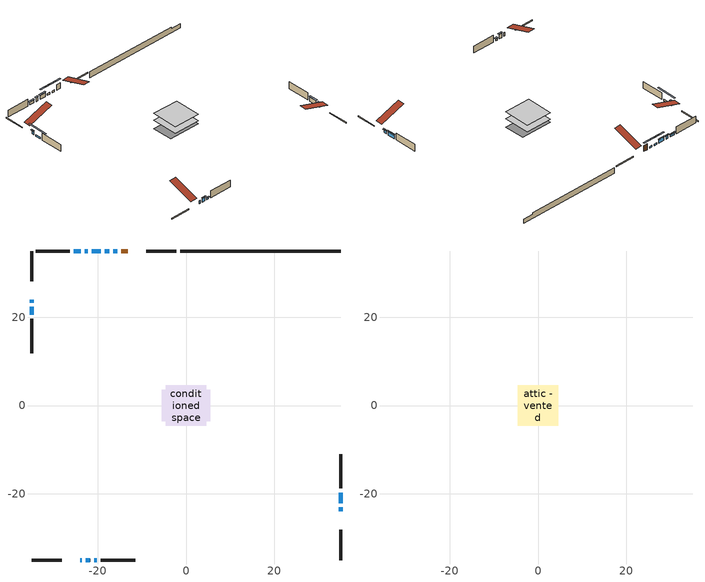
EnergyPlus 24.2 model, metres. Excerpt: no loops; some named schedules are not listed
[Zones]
conditioned space
 floor adiabatic (AdiabaticFloorConstruction): -4.57,-4.57 -4.57,4.57 4.57,4.57 4.57,-4.57 z0.46
 floor foundation (Slab1 construction): -5.54,-3.56 -5.54,3.56 5.54,3.56 5.54,-3.56 z-1.55
 wall outside (RimJoist1 construction): -2.24,35.06 -9.06,35.06 / -35.06,-35.06 -28.24,-35.06 / -35.06,35.06 -35.06,28.24 / 35.06,-35.06 35.06,-28.24 z0.46:0.76
 wall outside (AdiabaticWallConstruction 1): -13.26,35.06 -14.7,35.06 z0.46:2.49
 wall outside (AdiabaticWallConstruction): -24.04,-35.06 -23.63,-35.06 z0.46:1.68; -22.7,-35.06 -21.78,-35.06 z0.46:1.99; -35.06,24.04 -35.06,23.35 / -22.3,35.06 -22.99,35.06 z0.46:1.78; -15.63,35.06 -16.54,35.06 / -17.47,35.06 -18.39,35.06 / -35.06,22.42 -35.06,20.59 / -20.86,-35.06 -20.24,-35.06 z0.46:1.07; 35.06,-24.04 35.06,-23.12 z0.46:1.58; 35.06,-22.2 35.06,-19.76 / -19.31,35.06 -21.37,35.06 z0.46:1.83; -23.91,35.06 -25.44,35.06 z0.46:1.38
 wall outside (Wall1 construction): -26.37,35.06 -34.13,35.06 / -19.32,-35.06 -11.55,-35.06 / -35.06,19.67 -35.06,11.9 / 35.06,-18.83 35.06,-11.07 z0.46:2.9
 wall foundation (FoundationWall1 construction): -1.31,35.06,-1.55 -1.31,35.06,0.46 31.42,35.06,0.46 31.42,35.06,-0.15 35.06,35.06,-0.15 35.06,35.06,-1.55
 window (WindowConstruction 8): -24.04,-35.06 -23.63,-35.06 z0.46:1.68
 window (WindowConstruction 6): -22.7,-35.06 -21.79,-35.06 z0.46:1.98
 window (WindowConstruction 7): -35.06,24.04 -35.06,23.35 z0.46:1.78
 window (WindowConstruction 9): -15.63,35.06 -16.54,35.06 z0.46:1.07
 window (WindowConstruction 10): -17.47,35.06 -18.39,35.06 z0.46:1.07
 window (WindowConstruction 11): -35.06,22.42 -35.06,20.6 z0.46:1.07
 window (WindowConstruction): 35.06,-24.04 35.06,-23.13 z0.46:1.58
 window (WindowConstruction 1): 35.06,-22.2 35.06,-19.76 z0.46:1.83
 window (WindowConstruction 2): -19.31,35.06 -21.37,35.06 z0.46:1.83
 window (WindowConstruction 3): -22.3,35.06 -22.99,35.06 z0.46:1.78
 window (WindowConstruction 4): -23.92,35.06 -25.44,35.06 z0.46:1.37
 window (WindowConstruction 5): -20.86,-35.06 -20.25,-35.06 z0.46:1.07
 door (Door): -13.26,35.06 -14.7,35.06 z0.46:2.49
 ceiling adiabatic (AdiabaticFloorConstruction): 4.57,-4.57 4.57,4.57 -4.57,4.57 -4.57,-4.57 z0.46
attic - vented
 floor to conditioned space (Floor1 construction Reversed): -4.57,-4.57 -4.57,4.57 4.57,4.57 4.57,-4.57 z2.9
 roof outside (Roof1 construction): -12.34,35.06,2.9 -12.34,26.16,5.86 -9.99,26.16,5.86 -9.99,35.06,2.9; -24.97,-35.06,2.9 -24.97,-26.16,5.86 -27.31,-26.16,5.86 -27.31,-35.06,2.9; -35.06,24.97,2.9 -26.16,24.97,5.86 -26.16,27.31,5.86 -35.06,27.31,2.9; 35.06,-24.97,2.9 26.16,-24.97,5.86 26.16,-27.31,5.86 35.06,-27.31,2.9
shading: -21.58,-35.06 -22.9,-35.06 -22.9,-35.47 -21.58,-35.47 z2.19; -35.06,23.15 -35.06,24.24 -35.47,24.24 -35.47,23.15 z1.98; -19.18,35.06 -12.99,35.06 -12.99,35.47 -19.18,35.47 z3.71; -21.02,35.06 -14.83,35.06 -14.83,35.47 -21.02,35.47 z3.71; -35.06,17.96 -35.06,25.06 -35.47,25.06 -35.47,17.96 z3.71; 35.06,-22.92 35.06,-24.24 35.47,-24.24 35.47,-22.92 z1.78; 35.06,-19.56 35.06,-22.4 35.47,-22.4 35.47,-19.56 z2.03; -21.57,35.06 -19.11,35.06 -19.11,35.47 -21.57,35.47 z2.03; -23.19,35.06 -22.1,35.06 -22.1,35.47 -23.19,35.47 z1.98; -25.64,35.06 -23.71,35.06 -23.71,35.47 -25.64,35.47 z1.58; -20.05,-35.06 -21.06,-35.06 -21.06,-35.47 -20.05,-35.47 z1.27
[Building]
Building 1: Terrain=Suburbs
[Site:Location]
Toronto City Centre_ON: Latitude {deg}=43.63; Longitude {deg}=-79.39; Time Zone {hr}=-5; Elevation {m}=77; Keep Site Location Information=Yes
[Site:GroundTemperature:Shallow]
5.01852, 3.26908, 3.12898, 3.95918, 7.29196, 10.6092, 13.4851, 15.3069, 15.4617, 13.9799, 11.1774, 7.9619
[Site:WaterMainsTemperature]
Calculation Method=Schedule; Temperature Schedule=mains temperature schedule
[Material] Roughness=Rough; Thermal Absorptance=0.9
Name | Thickness {m} | Conductivity {W/m-K} | Density {kg/m3} | Specific Heat {J/kg-K} | Solar Absorptance | Visible Absorptance
asphalt or fiberglass shingles | 0.00635 | 0.162714 | 1121.4 | 1465.45 | 0.4 | 0.4
ceiling loosefill ins | 0.169333 | 0.0480833 | 16.02 | 1046.75 | 0.7 | 0.7
ceiling stud and cavity | 0.1397 | 0.163245 | 65.682 | 1177.47 | 0.7 | 0.7
concrete 4.0 in. | 0.1016 | 1.803125 | 2242.8 | 837.4 | 0.7 | 0.7
concrete 8.0 in. | 0.2032 | 1.803125 | 2242.8 | 837.4 | 0.7 | 0.7
door material | 0.04445 | 0.053851 | 512.64 | 1214.23 | 0.7 | 0.7
exterior vertical ins | 0.00118132 | 0.029427 | 32.04 | 1214.23 | 0.7 | 0.7
floor covering | 0.0127 | 0.0433444 | 54.468 | 1339.84 | 0.6 | 0.6
floor rigid ins; wall rigid ins | 0.512978 | 0.029427 | 32.04 | 1214.23 | 0.7 | 0.7
floor stud and cavity | 0.1397 | 1.75129 | 37.0049 | 1207.88 | 0.7 | 0.7
furniture material conditioned space 1 | 0.1524 | 0.115458 | 640.8 | 1214.23 | 0.6 | 0.6
gypsum board | 0.0127 | 0.160291 | 801 | 837.4 | 0.6 | 0.6
gypsum board 1 | 0.0127 | 0.160291 | 801 | 837.4 | 0.7 | 0.7
osb sheathing 0.5 in. | 0.0127 | 0.115458 | 512.64 | 1214.23 | 0.7 | 0.7
osb sheathing 0.75 in. | 0.01905 | 0.115458 | 512.64 | 1214.23 | 0.7 | 0.7
osb sheathing 2.0 in. | 0.0508 | 0.115458 | 512.64 | 1214.23 | 0.7 | 0.7
rim joist stud and cavity | 0.0508 | 0.0332151 | 125.044 | 1163.47 | 0.6 | 0.6
slab rigid ins | 0.00025908 | 0.029427 | 32.04 | 1214.23 | 0.7 | 0.7
wall stud and cavity | 0.1397 | 0.116675 | 139.0536 | 1170.24 | 0.7 | 0.7
wall stud and cavity 1 | 0.0889 | 0.380278 | 52.3479 | 1209.89 | 0.7 | 0.7
wall stud and cavity 2 | 0.0889 | 0.391764 | 83.0341 | 1211.67 | 0.7 | 0.7
wood siding | 0.0254 | 0.102417 | 544.68 | 1172.36 | 0.4 | 0.4
wood siding 1; wood siding 2; wood siding 3 | 0.0254 | 0.102417 | 544.68 | 1172.36 | 0.7 | 0.7
[WindowMaterial:SimpleGlazingSystem]
Name | U-Factor {W/m2-K} | Solar Heat Gain Coefficient
WindowMaterial | 3.00196 | 0.59
WindowMaterial 1 | 2.890102 | 0.69
WindowMaterial 2 | 2.89521 | 0.69
WindowMaterial 3 | 2.95483 | 0.63
WindowMaterial 4 | 2.927009 | 0.66
WindowMaterial 5 | 3.00026 | 0.58
WindowMaterial 6 | 3.026374 | 0.54
WindowMaterial 7 | 4.20853 | 0.66
WindowMaterial 8 | 2.97868 | 0.61
[Construction]
AdiabaticFloorConstruction: floor stud and cavity, floor rigid ins, osb sheathing 0.75 in., floor covering
AdiabaticWallConstruction: wood siding 2, wall rigid ins, wall stud and cavity 1, gypsum board
AdiabaticWallConstruction 1: wood siding 3, wall rigid ins, wall stud and cavity 1, gypsum board
Door: door material
Floor1 construction Reversed: gypsum board, ceiling stud and cavity, ceiling loosefill ins
FoundationWall1 construction: concrete 8.0 in., gypsum board 1
furniture construction conditioned space 1: furniture material conditioned space 1
PartitionWallConstruction: gypsum board, wall stud and cavity 2, gypsum board
RimJoist1 construction: wood siding 1, osb sheathing 2.0 in., rim joist stud and cavity
Roof1 construction: asphalt or fiberglass shingles
Slab1 construction: slab rigid ins, concrete 4.0 in.
Wall1 construction: wood siding, osb sheathing 0.5 in., wall stud and cavity, gypsum board
WindowConstruction: WindowMaterial
WindowConstruction 1: WindowMaterial 1
WindowConstruction 10: WindowMaterial 8
WindowConstruction 11; WindowConstruction 9: WindowMaterial 7
WindowConstruction 2: WindowMaterial 2
WindowConstruction 3; WindowConstruction 7: WindowMaterial 3
WindowConstruction 4; WindowConstruction 6: WindowMaterial 4
WindowConstruction 5: WindowMaterial 5
WindowConstruction 8: WindowMaterial 6
[Zone] Multiplier=1; Part of Total Floor Area=Yes
Name | Volume {m3}
attic - vented | 40.1708
conditioned space | 380
[Space]
Name | Zone | Volume {m3}
attic - vented 1 | attic - vented | 40.1708
conditioned space 1 | conditioned space | 380
[ZoneInfiltration:EffectiveLeakageArea]
infil attic - vented 1: Zone or Space=attic - vented 1; Schedule=Always On Discrete; Effective Air Leakage Area {cm2}=3513.26; Stack Coefficient=0.000206229; Wind Coefficient=9.70276e-06
[ZoneMixing]
whole house fan mix: Zone or Space=attic - vented; Schedule=Always On Continuous; Design Flow Rate Calculation Method=Flow/Zone; Design Flow Rate {m3/s}=0; Source Zone or Space=conditioned space
[SurfaceProperty:ExposedFoundationPerimeter]
Slab1: Exposed Perimeter Calculation Method=TotalExposedPerimeter; Total Exposed Perimeter {m}=36.374
[InternalMass] Zone or ZoneList=conditioned space; Space or SpaceList=conditioned space 1
Name | Construction | Surface Area {m2}
furniture mass conditioned space 1 | furniture construction conditioned space 1 | 64.8801
partition wall mass | PartitionWallConstruction | 162.2
[Lights]
interior lighting: Zone or ZoneList or Space or SpaceList=conditioned space 1; Schedule=interior lighting schedule; Design Level Calculation Method=LightingLevel; Lighting Level {W}=343.2; Return Air Fraction=0; Fraction Radiant=0.6; Fraction Visible=0.2; Fraction Replaceable=1
[People]
occupants: Zone or ZoneList or Space or SpaceList=conditioned space 1; Number of People Schedule=occupants schedule; Number of People Calculation Method=People; Number of People=3; Fraction Radiant=0.314171; Sensible Heat Fraction=0.56303; Activity Level Schedule=occupants activity schedule; Carbon Dioxide Generation Rate {m3/s-W}=0; Enable ASHRAE 55 Comfort Warnings=No; Mean Radiant Temperature Calculation Type=EnclosureAveraged
[ElectricEquipment] Zone or ZoneList or Space or SpaceList=conditioned space 1; Design Level Calculation Method=EquipmentLevel
Name | Schedule | Design Level {W} | Fraction Latent | Fraction Radiant | Fraction Lost
clothes dryer | clothes dryer schedule | 140.772 | 0.015 | 0.081 | 0.85
clothes washer | clothes washer schedule | 32.1985 | 0.03 | 0.162 | 0.7
cooking range | cooking range schedule | 215.147 | 0.08 | 0.432 | 0.2
dishwasher | dishwasher schedule | 66.8632 | 0.3 | 0.18 | 0.4
fridge | fridge schedule | 72.9452 | 0 | 0.6 | 0
mech vent house fan | mech vent house fan schedule | 0 | 0 | 0 | 1
mech vent house fan cfis | mech vent house fan cfis schedule | 0 | 0 | 0 | 0
misc plug loads | misc plug loads schedule | 494.7 | 0.045 | 0.513 | 0.1
whole house fan | Always On Discrete | 0 | 0 | 0 | 1
[OtherEquipment] Zone or ZoneList or Space or SpaceList=conditioned space 1; Design Level Calculation Method=EquipmentLevel
Name | Fuel Type | Schedule | Design Level {W} | Fraction Latent | Fraction Radiant | Fraction Lost
clothes dryer 1 | Electricity | clothes dryer schedule | 0 | 0.015 | 0.081 | 0.85
cooking range 1 | Electricity | cooking range schedule | 0 | 0.08 | 0.432 | 0.2
general water use latent | None | general water use schedule | 62.594 | 1 | 0 | 0
general water use sensible | None | general water use schedule | -61.6891 | 0 | 0.6 | 0
mech vent house fan latent load | None | Always On Discrete | 0 | 1 | 0 | 0
mech vent house fan sensible load | None | Always On Discrete | 0 | 0 | 0 | 0
water heater energy adjustment1 | NaturalGas | Always On Discrete | 0.01 | 0 | 0 | 1
[ZoneInfiltration:DesignFlowRate] Zone or ZoneList or Space or SpaceList=conditioned space 1; Schedule=Always On Discrete; Design Flow Rate Calculation Method=Flow/Zone; Design Flow Rate {m3/s}=0
infil flow; natural vent flow; whole house fan flow
[AvailabilityManager:Scheduled]
central ac and furnace airloop Availability Manager: Schedule=Always On Discrete
[Foundation:Kiva]
Foundation Kiva 1: Initial Indoor Air Temperature {C}=18; Wall Height Above Grade {m}=0.460004; Wall Depth Below Slab {m}=0.2032; Custom Block Material Name 1=exterior vertical ins; Custom Block Depth 1 {m}=2.01; Custom Block X Position 1 {m}=0.2159; Custom Block Z Position 1 {m}=0
[Foundation:Kiva:Settings]
Soil Conductivity {W/m-K}=0.849921; Soil Density {kg/m3}=1842.3; Soil Specific Heat {J/kg-K}=418.7; Ground Solar Absorptivity=0.9; Ground Thermal Absorptivity=0.9; Ground Surface Roughness {m}=0.03; Far-Field Width {m}=40; Deep-Ground Boundary Condition=ZeroFlux; Deep-Ground Depth {m}=40; Minimum Cell Dimension {m}=0.2; Maximum Cell Growth Coefficient=3; Simulation Timestep=Timestep
[Exterior:Lights]
exterior lighting: Schedule=exterior lighting schedule; Design Level {W}=75.6
[EnergyManagementSystem:GlobalVariable]
central_ac_and_furnace_airloop_Fan_RTF
infil_program_Qfan
infil_program_Qinf
natural_vent_program_Qnv
natural_vent_program_Qwhf
[EnergyManagementSystem:Sensor]
Name | Output:Variable or Output:Meter Index Key | Output:Variable or Output:Meter
airflow_gain | infil flow | Infiltration Sensible Heat Gain Energy
airflow_gain_1 | natural vent flow | Infiltration Sensible Heat Gain Energy
airflow_gain_2 | whole house fan flow | Infiltration Sensible Heat Gain Energy
airflow_loss | infil flow | Infiltration Sensible Heat Loss Energy
airflow_loss_1 | natural vent flow | Infiltration Sensible Heat Loss Energy
airflow_loss_2 | whole house fan flow | Infiltration Sensible Heat Loss Energy
clg_load_cond |  | Cooling:EnergyTransfer:Zone:CONDITIONED SPACE
clg_sp_s; clg_sp_s_1 | cooling setpoint | Schedule Value
clothes_dryer_exhaust_0_sch_s | clothes dryer exhaust 0 schedule | Schedule Value
cool_season | cooling season schedule | Schedule Value
htg_load_cond |  | Heating:EnergyTransfer:Zone:CONDITIONED SPACE
htg_sp_s; htg_sp_s_1 | heating setpoint | Schedule Value
ig_ee_conv | clothes dryer | Electric Equipment Convective Heating Energy
ig_ee_conv_2 | cooking range | Electric Equipment Convective Heating Energy
ig_ee_conv_4 | fridge | Electric Equipment Convective Heating Energy
ig_ee_conv_5 | misc plug loads | Electric Equipment Convective Heating Energy
ig_ee_conv_6 | whole house fan | Electric Equipment Convective Heating Energy
ig_ee_rad | clothes dryer | Electric Equipment Radiant Heating Energy
ig_ee_rad_2 | cooking range | Electric Equipment Radiant Heating Energy
ig_ee_rad_4 | fridge | Electric Equipment Radiant Heating Energy
ig_ee_rad_5 | misc plug loads | Electric Equipment Radiant Heating Energy
ig_ee_rad_6 | whole house fan | Electric Equipment Radiant Heating Energy
ig_lgt_conv | interior lighting | Lights Convective Heating Energy
ig_lgt_rad | interior lighting | Lights Radiant Heating Energy
ig_lgt_vis | interior lighting | Lights Visible Radiation Heating Energy
ig_oe_conv | clothes dryer 1 | Other Equipment Convective Heating Energy
ig_oe_conv_1 | cooking range 1 | Other Equipment Convective Heating Energy
ig_oe_conv_2 | general water use latent | Other Equipment Convective Heating Energy
ig_oe_conv_3 | general water use sensible | Other Equipment Convective Heating Energy
ig_oe_conv_4 | water heater energy adjustment1 | Other Equipment Convective Heating Energy
ig_oe_rad | clothes dryer 1 | Other Equipment Radiant Heating Energy
ig_oe_rad_1 | cooking range 1 | Other Equipment Radiant Heating Energy
ig_oe_rad_2 | general water use latent | Other Equipment Radiant Heating Energy
ig_oe_rad_3 | general water use sensible | Other Equipment Radiant Heating Energy
ig_oe_rad_4 | water heater energy adjustment1 | Other Equipment Radiant Heating Energy
ig_ppl_conv | occupants | People Convective Heating Energy
ig_ppl_rad | occupants | People Radiant Heating Energy
im_conv | furniture mass conditioned space 1 | Surface Inside Face Convection Heat Gain Energy
im_conv_1 | partition wall mass | Surface Inside Face Convection Heat Gain Energy
im_ig | furniture mass conditioned space 1 | Surface Inside Face Internal Gains Radiation Heat Gain Energy
im_ig_1 | partition wall mass | Surface Inside Face Internal Gains Radiation Heat Gain Energy
im_lgt | furniture mass conditioned space 1 | Surface Inside Face Lights Radiation Heat Gain Energy
im_lgt_1 | partition wall mass | Surface Inside Face Lights Radiation Heat Gain Energy
im_sol | furniture mass conditioned space 1 | Surface Inside Face Solar Radiation Heat Gain Energy
im_sol_1 | partition wall mass | Surface Inside Face Solar Radiation Heat Gain Energy
im_surf | furniture mass conditioned space 1 | Surface Inside Face Net Surface Thermal Radiation Heat Gain Energy
im_surf_1 | partition wall mass | Surface Inside Face Net Surface Thermal Radiation Heat Gain Energy
mv_conv | mech vent house fan | Electric Equipment Convective Heating Energy
mv_conv_1 | mech vent house fan cfis | Electric Equipment Convective Heating Energy
mv_conv_2 | mech vent house fan latent load | Other Equipment Convective Heating Energy
mv_conv_3 | mech vent house fan sensible load | Other Equipment Convective Heating Energy
mv_rad | mech vent house fan | Electric Equipment Radiant Heating Energy
mv_rad_1 | mech vent house fan cfis | Electric Equipment Radiant Heating Energy
mv_rad_2 | mech vent house fan latent load | Other Equipment Radiant Heating Energy
mv_rad_3 | mech vent house fan sensible load | Other Equipment Radiant Heating Energy
natural_vent_s | natural vent schedule | Schedule Value
out_pb_s |  | Site Outdoor Air Barometric Pressure
out_wt_s |  | Site Outdoor Air Humidity Ratio
site_vw_s |  | Site Wind Speed
ss_back_out | Window1 | Surface Window Shortwave from Zone Back Out Window Heat Transfer Rate
ss_back_out_1 | Window10 | Surface Window Shortwave from Zone Back Out Window Heat Transfer Rate
ss_back_out_10 | Window8 | Surface Window Shortwave from Zone Back Out Window Heat Transfer Rate
ss_back_out_11 | Window9 | Surface Window Shortwave from Zone Back Out Window Heat Transfer Rate
ss_back_out_2 | Window11 | Surface Window Shortwave from Zone Back Out Window Heat Transfer Rate
ss_back_out_3 | Window12 | Surface Window Shortwave from Zone Back Out Window Heat Transfer Rate
ss_back_out_4 | Window13 | Surface Window Shortwave from Zone Back Out Window Heat Transfer Rate
ss_back_out_5 | Window14 | Surface Window Shortwave from Zone Back Out Window Heat Transfer Rate
ss_back_out_6 | Window3 | Surface Window Shortwave from Zone Back Out Window Heat Transfer Rate
ss_back_out_7 | Window5 | Surface Window Shortwave from Zone Back Out Window Heat Transfer Rate
ss_back_out_8 | Window6 | Surface Window Shortwave from Zone Back Out Window Heat Transfer Rate
ss_back_out_9 | Window7 | Surface Window Shortwave from Zone Back Out Window Heat Transfer Rate
ss_conv | Door1 | Surface Inside Face Convection Heat Gain Energy
ss_conv_1 | Window1 | Surface Inside Face Convection Heat Gain Energy
ss_conv_10 | Window7 | Surface Inside Face Convection Heat Gain Energy
ss_conv_11 | Window8 | Surface Inside Face Convection Heat Gain Energy
ss_conv_12 | Window9 | Surface Inside Face Convection Heat Gain Energy
ss_conv_2 | Window10 | Surface Inside Face Convection Heat Gain Energy
ss_conv_3 | Window11 | Surface Inside Face Convection Heat Gain Energy
ss_conv_4 | Window12 | Surface Inside Face Convection Heat Gain Energy
ss_conv_5 | Window13 | Surface Inside Face Convection Heat Gain Energy
ss_conv_6 | Window14 | Surface Inside Face Convection Heat Gain Energy
ss_conv_7 | Window3 | Surface Inside Face Convection Heat Gain Energy
ss_conv_8 | Window5 | Surface Inside Face Convection Heat Gain Energy
ss_conv_9 | Window6 | Surface Inside Face Convection Heat Gain Energy
ss_ig | Door1 | Surface Inside Face Internal Gains Radiation Heat Gain Energy
ss_ig_1 | Window1 | Surface Inside Face Internal Gains Radiation Heat Gain Energy
ss_ig_10 | Window7 | Surface Inside Face Internal Gains Radiation Heat Gain Energy
ss_ig_11 | Window8 | Surface Inside Face Internal Gains Radiation Heat Gain Energy
ss_ig_12 | Window9 | Surface Inside Face Internal Gains Radiation Heat Gain Energy
ss_ig_2 | Window10 | Surface Inside Face Internal Gains Radiation Heat Gain Energy
ss_ig_3 | Window11 | Surface Inside Face Internal Gains Radiation Heat Gain Energy
ss_ig_4 | Window12 | Surface Inside Face Internal Gains Radiation Heat Gain Energy
ss_ig_5 | Window13 | Surface Inside Face Internal Gains Radiation Heat Gain Energy
ss_ig_6 | Window14 | Surface Inside Face Internal Gains Radiation Heat Gain Energy
ss_ig_7 | Window3 | Surface Inside Face Internal Gains Radiation Heat Gain Energy
ss_ig_8 | Window5 | Surface Inside Face Internal Gains Radiation Heat Gain Energy
ss_ig_9 | Window6 | Surface Inside Face Internal Gains Radiation Heat Gain Energy
ss_lgt | Door1 | Surface Inside Face Lights Radiation Heat Gain Energy
ss_sol | Door1 | Surface Inside Face Solar Radiation Heat Gain Energy
ss_surf | Door1 | Surface Inside Face Net Surface Thermal Radiation Heat Gain Energy
ss_surf_1 | Window1 | Surface Inside Face Net Surface Thermal Radiation Heat Gain Energy
ss_surf_10 | Window7 | Surface Inside Face Net Surface Thermal Radiation Heat Gain Energy
ss_surf_11 | Window8 | Surface Inside Face Net Surface Thermal Radiation Heat Gain Energy
ss_surf_12 | Window9 | Surface Inside Face Net Surface Thermal Radiation Heat Gain Energy
ss_surf_2 | Window10 | Surface Inside Face Net Surface Thermal Radiation Heat Gain Energy
ss_surf_3 | Window11 | Surface Inside Face Net Surface Thermal Radiation Heat Gain Energy
ss_surf_4 | Window12 | Surface Inside Face Net Surface Thermal Radiation Heat Gain Energy
ss_surf_5 | Window13 | Surface Inside Face Net Surface Thermal Radiation Heat Gain Energy
ss_surf_6 | Window14 | Surface Inside Face Net Surface Thermal Radiation Heat Gain Energy
ss_surf_7 | Window3 | Surface Inside Face Net Surface Thermal Radiation Heat Gain Energy
ss_surf_8 | Window5 | Surface Inside Face Net Surface Thermal Radiation Heat Gain Energy
ss_surf_9 | Window6 | Surface Inside Face Net Surface Thermal Radiation Heat Gain Energy
ss_trans_in | Window1 | Surface Window Transmitted Solar Radiation Rate
ss_trans_in_1 | Window10 | Surface Window Transmitted Solar Radiation Rate
ss_trans_in_10 | Window8 | Surface Window Transmitted Solar Radiation Rate
ss_trans_in_11 | Window9 | Surface Window Transmitted Solar Radiation Rate
ss_trans_in_2 | Window11 | Surface Window Transmitted Solar Radiation Rate
ss_trans_in_3 | Window12 | Surface Window Transmitted Solar Radiation Rate
ss_trans_in_4 | Window13 | Surface Window Transmitted Solar Radiation Rate
ss_trans_in_5 | Window14 | Surface Window Transmitted Solar Radiation Rate
ss_trans_in_6 | Window3 | Surface Window Transmitted Solar Radiation Rate
ss_trans_in_7 | Window5 | Surface Window Transmitted Solar Radiation Rate
ss_trans_in_8 | Window6 | Surface Window Transmitted Solar Radiation Rate
ss_trans_in_9 | Window7 | Surface Window Transmitted Solar Radiation Rate
ss_trans_out | Window1 | Surface Inside Face Initial Transmitted Diffuse Transmitted Out Window Solar Radiation Rate
ss_trans_out_1 | Window10 | Surface Inside Face Initial Transmitted Diffuse Transmitted Out Window Solar Radiation Rate
ss_trans_out_10 | Window8 | Surface Inside Face Initial Transmitted Diffuse Transmitted Out Window Solar Radiation Rate
ss_trans_out_11 | Window9 | Surface Inside Face Initial Transmitted Diffuse Transmitted Out Window Solar Radiation Rate
ss_trans_out_2 | Window11 | Surface Inside Face Initial Transmitted Diffuse Transmitted Out Window Solar Radiation Rate
ss_trans_out_3 | Window12 | Surface Inside Face Initial Transmitted Diffuse Transmitted Out Window Solar Radiation Rate
ss_trans_out_4 | Window13 | Surface Inside Face Initial Transmitted Diffuse Transmitted Out Window Solar Radiation Rate
ss_trans_out_5 | Window14 | Surface Inside Face Initial Transmitted Diffuse Transmitted Out Window Solar Radiation Rate
ss_trans_out_6 | Window3 | Surface Inside Face Initial Transmitted Diffuse Transmitted Out Window Solar Radiation Rate
ss_trans_out_7 | Window5 | Surface Inside Face Initial Transmitted Diffuse Transmitted Out Window Solar Radiation Rate
ss_trans_out_8 | Window6 | Surface Inside Face Initial Transmitted Diffuse Transmitted Out Window Solar Radiation Rate
ss_trans_out_9 | Window7 | Surface Inside Face Initial Transmitted Diffuse Transmitted Out Window Solar Radiation Rate
s_conv | Floor1 | Surface Inside Face Convection Heat Gain Energy
s_conv_1 | FoundationWall1 | Surface Inside Face Convection Heat Gain Energy
s_conv_10 | Wall1:180 | Surface Inside Face Convection Heat Gain Energy
s_conv_11 | Wall1:270 | Surface Inside Face Convection Heat Gain Energy
s_conv_12 | Wall1:90 | Surface Inside Face Convection Heat Gain Energy
s_conv_2 | inferred conditioned ceiling | Surface Inside Face Convection Heat Gain Energy
s_conv_3 | inferred conditioned floor | Surface Inside Face Convection Heat Gain Energy
s_conv_4 | RimJoist1:0 | Surface Inside Face Convection Heat Gain Energy
s_conv_5 | RimJoist1:180 | Surface Inside Face Convection Heat Gain Energy
s_conv_6 | RimJoist1:270 | Surface Inside Face Convection Heat Gain Energy
s_conv_7 | RimJoist1:90 | Surface Inside Face Convection Heat Gain Energy
s_conv_8 | Slab1 | Surface Inside Face Convection Heat Gain Energy
s_conv_9 | Wall1:0 | Surface Inside Face Convection Heat Gain Energy
s_ig | Floor1 | Surface Inside Face Internal Gains Radiation Heat Gain Energy
s_ig_1 | FoundationWall1 | Surface Inside Face Internal Gains Radiation Heat Gain Energy
s_ig_10 | Wall1:180 | Surface Inside Face Internal Gains Radiation Heat Gain Energy
s_ig_11 | Wall1:270 | Surface Inside Face Internal Gains Radiation Heat Gain Energy
s_ig_12 | Wall1:90 | Surface Inside Face Internal Gains Radiation Heat Gain Energy
s_ig_2 | inferred conditioned ceiling | Surface Inside Face Internal Gains Radiation Heat Gain Energy
s_ig_3 | inferred conditioned floor | Surface Inside Face Internal Gains Radiation Heat Gain Energy
s_ig_4 | RimJoist1:0 | Surface Inside Face Internal Gains Radiation Heat Gain Energy
s_ig_5 | RimJoist1:180 | Surface Inside Face Internal Gains Radiation Heat Gain Energy
s_ig_6 | RimJoist1:270 | Surface Inside Face Internal Gains Radiation Heat Gain Energy
s_ig_7 | RimJoist1:90 | Surface Inside Face Internal Gains Radiation Heat Gain Energy
s_ig_8 | Slab1 | Surface Inside Face Internal Gains Radiation Heat Gain Energy
s_ig_9 | Wall1:0 | Surface Inside Face Internal Gains Radiation Heat Gain Energy
s_lgt | Floor1 | Surface Inside Face Lights Radiation Heat Gain Energy
s_lgt_1 | FoundationWall1 | Surface Inside Face Lights Radiation Heat Gain Energy
